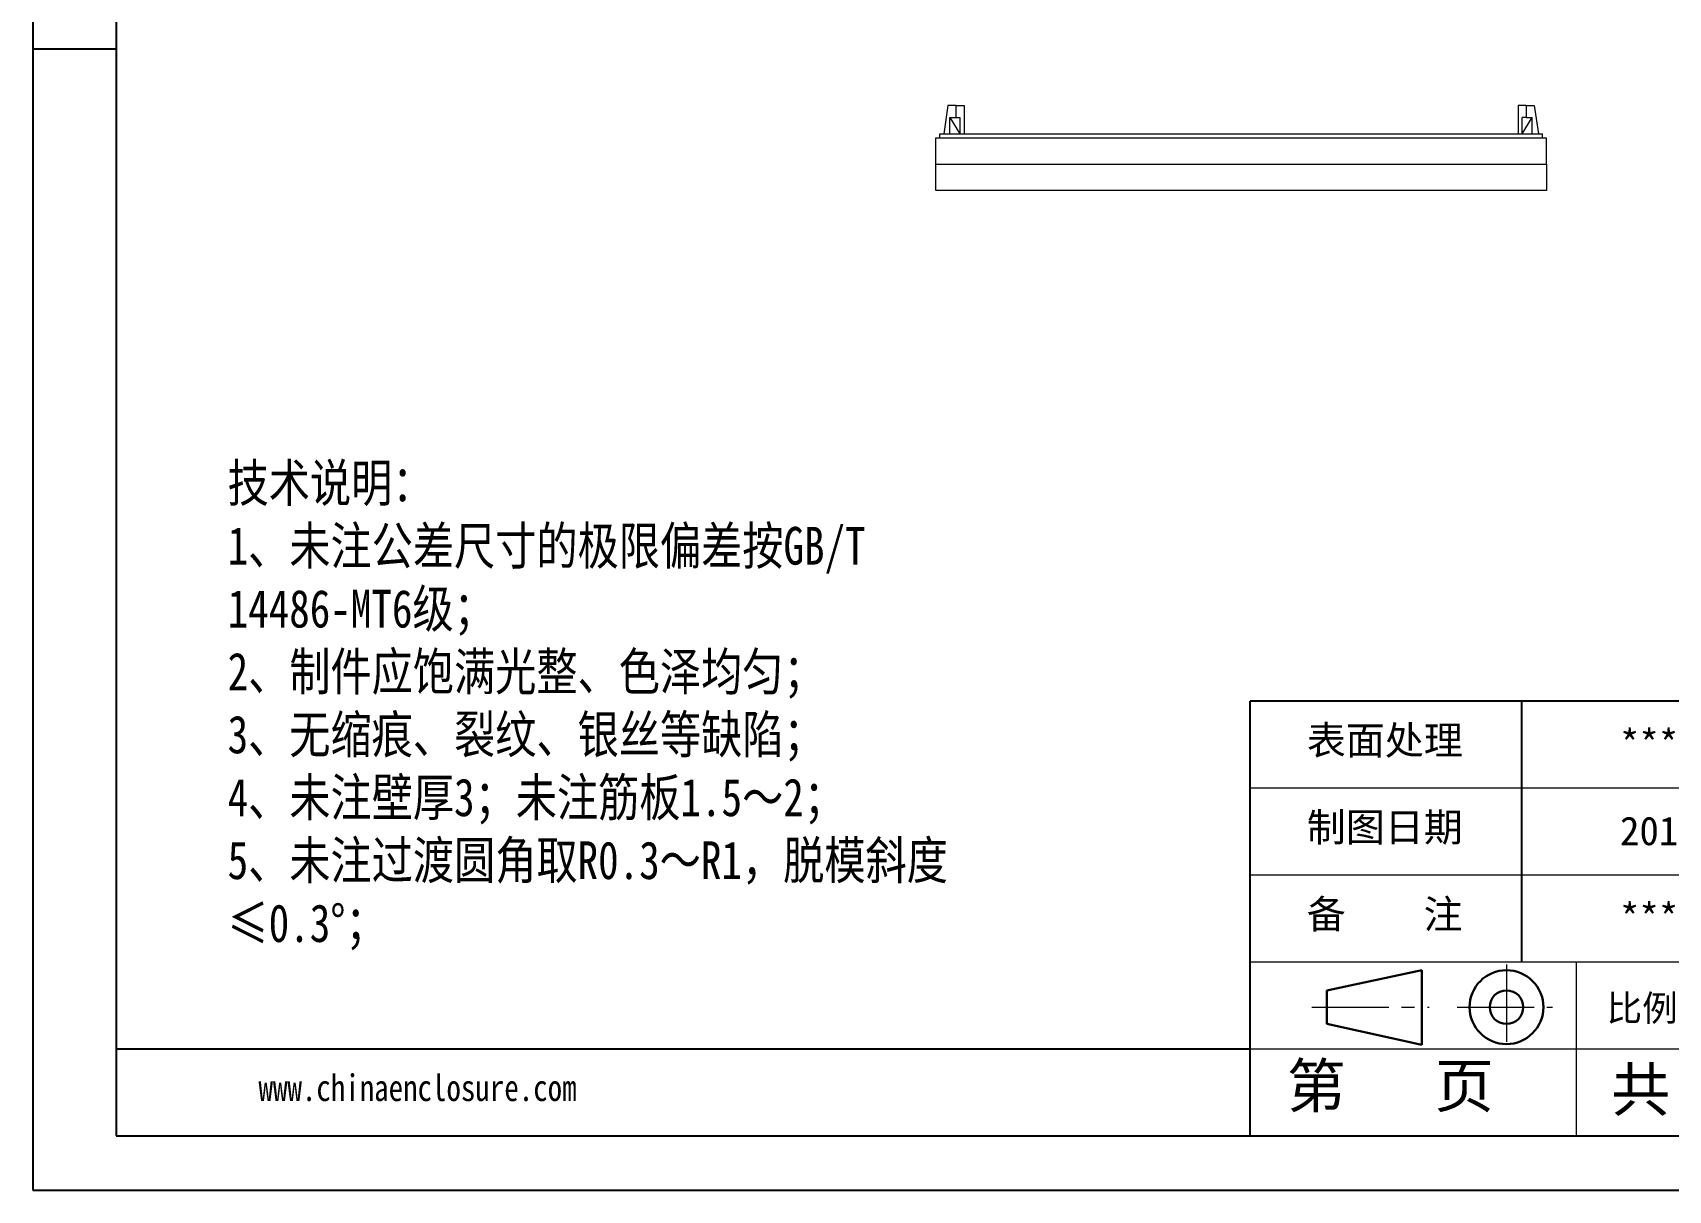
# Model space of a CAD drawing. Header units: inches. Extents: x 1153 to 3231, y 573 to 1137.
# Drawn here: x 1152.9 to 1557.3, y 573 to 859.2 of the extents above; entities that cross this region are included whole.
import ezdxf

# ---------------------------------------------------------------- set-up
doc = ezdxf.new("R2010")
doc.units = ezdxf.units.IN
doc.linetypes.add('CENTER2', pattern=[28.575, 19.05, -3.175, 3.175, -3.175])
doc.layers.add('文字', color=81, linetype='Continuous')
for name, color, linetype, lineweight in [('粗实线', 7, 'Continuous', 30), ('细实线', 3, 'Continuous', 9), ('细点划线', 2, 'CENTER2', 9)]:
    doc.layers.add(name, color=color, linetype=linetype, lineweight=lineweight)
doc.styles.get("Standard").update_dxf_attribs({"font": 'txt', "bigfont": 'gbcbig.shx'})
doc.styles.add('宋体', font='', dxfattribs={"width": 0.8, "height": 3.5})
doc.styles.get('宋体').set_extended_font_data('SimSun')

msp = doc.modelspace()

# ---------------------------------------------------------------- linework, layer by layer
for p, q in [((1152.911, 1137.308), (1152.911, 572.957)), ((1173.564, 1123.871), (1173.564, 586.394)), ((1173.564, 855.132), (1152.911, 855.132)), ((1152.911, 834.23), (1152.911, 572.957)), ((1615.142, 693.889), (1453.898, 693.889)), ((1453.898, 586.394), (1453.898, 693.889)), ((1521.083, 629.392), (1521.083, 693.889)), ((1453.898, 607.893), (1173.564, 607.893)), ((1173.564, 586.394), (1937.628, 586.394)), ((1152.911, 572.957), (1951.065, 572.957)), ((1152.911, 572.957), (1522.427, 572.957))]:
    msp.add_line(p, q)
at = {"color": 7, "linetype": 'Continuous', "lineweight": 15}
for p, q in [((1379.174, 841.24), (1378.174, 834.24)), ((1381.174, 841.24), (1379.174, 841.24)), ((1381.174, 841.24), (1381.174, 838.24)), ((1381.174, 841.24), (1383.174, 841.24)), ((1383.174, 841.24), (1383.174, 834.24)), ((1522.174, 841.24), (1520.174, 841.24)), ((1520.174, 841.24), (1520.174, 834.24)), ((1522.174, 841.24), (1522.174, 838.24)), ((1522.174, 841.24), (1524.174, 841.24)), ((1524.174, 841.24), (1525.174, 834.24)), ((1379.674, 838.24), (1382.174, 834.24)), ((1379.674, 834.24), (1379.674, 838.24)), ((1379.674, 838.24), (1381.174, 838.24)), ((1381.174, 838.24), (1382.174, 838.24)), ((1382.174, 838.24), (1382.174, 834.24)), ((1521.174, 834.24), (1523.674, 838.24)), ((1522.174, 838.24), (1521.174, 838.24)), ((1521.174, 834.24), (1521.174, 838.24)), ((1522.174, 838.24), (1523.674, 838.24)), ((1523.674, 834.24), (1523.674, 838.24)), ((1376.174, 826.74), (1376.174, 833.24)), ((1376.174, 833.24), (1527.174, 833.24)), ((1377.174, 833.24), (1377.174, 834.24)), ((1377.174, 834.24), (1526.174, 834.24)), ((1526.174, 833.24), (1526.174, 834.24)), ((1527.174, 826.74), (1527.174, 833.24)), ((1376.174, 826.74), (1527.174, 826.74)), ((1376.174, 820.24), (1376.174, 826.74)), ((1527.174, 826.74), (1527.174, 820.24)), ((1527.174, 820.24), (1376.174, 820.24))]:
    msp.add_line(p, q, dxfattribs=at)
at = {"layer": '粗实线', "color": 7}
for p, q in [((1496.389, 627.38), (1472.898, 622.401)), ((1496.389, 627.38), (1496.389, 608.97)), ((1472.898, 622.401), (1472.898, 614.094)), ((1472.898, 614.094), (1496.389, 608.97))]:
    msp.add_line(p, q, dxfattribs=at)
for radius in [9.133, 4.154]:
    msp.add_circle((1517.296, 618.248), radius, dxfattribs=at)
at = {"layer": '细实线', "color": 7}
for p, q in [((1615.142, 672.39), (1453.898, 672.39)), ((1615.142, 650.891), (1453.898, 650.891)), ((1937.628, 629.392), (1453.898, 629.392)), ((1534.52, 629.392), (1534.52, 586.394)), ((1615.142, 607.893), (1453.898, 607.893))]:
    msp.add_line(p, q, dxfattribs=at)
at = {"layer": '细点划线', "color": 7}
for p, q in [((1517.296, 628.761), (1517.296, 607.893)), ((1469.152, 618.248), (1498.188, 618.248)), ((1505.081, 618.248), (1528.686, 618.248))]:
    msp.add_line(p, q, dxfattribs=at)

# ---------------------------------------------------------------- texts
at = {"width": 4018.42848, "attachment_point": 1}
for s, insert, char_height in [('{\\fSimHei|b0|i0|c134|p49;表面处理}', (1467.92, 687.788), 7.07034), ('{\\fSimHei|b0|i0|c134|p49;*********}', (1545.359, 686.879), 7.07034), ('{\\fSimHei|b0|i0|c134|p49;制图日期}', (1467.92, 666.289), 7.07034), ('{\\fSimHei|b0|i0|c134|p49;2018.\\fSimHei|b0|i0|c0|p49;09\\fSimHei|b0|i0|c134|p49;.\\fSimHei|b0|i0|c0|p49;30}', (1545.359, 665.379), 7.070339), ('{\\fSimHei|b0|i0|c134|p49;备    注}', (1467.92, 644.79), 7.07034), ('{\\fSimHei|b0|i0|c134|p49;*********}', (1545.359, 643.88), 7.07034)]:
    msp.add_mtext(s, dxfattribs=dict(at, insert=insert, char_height=char_height))
at = {"layer": '文字', "color": 0, "attachment_point": 1, "style": '宋体'}
for s, insert, char_height, width in [('{\\H1.111x;技术说明：\\P1、未注公差尺寸的极限偏差按GB/T 14486-MT6级；\\P2、制件应饱满光整、色泽均匀；\\P3、无缩痕、裂纹、银丝等缺陷；\\P4、未注壁厚3；未注筋板1.5～2；\\P5、未注过渡圆角取R0.3～R1，脱模斜度≤0.3%%D；}', (1201.1, 752.572), 8.39808, 189.16174), ('www.chinaenclosure.com', (1208.737, 601.602), 6.56916, 115.41392)]:
    msp.add_mtext(s, dxfattribs=dict(at, insert=insert, char_height=char_height, width=width))
at = {"layer": '细实线', "color": 7, "attachment_point": 1}
for s, insert, char_height, width in [('{\\fSimSun|b0|i0|c134|p54;比例}', (1542.044, 621.25), 6.44973, 28.31229), ('{\\fSimSun|b0|i0|c134|p54;第   页}', (1462.944, 604.198), 10.74954, 80.62157), ('{\\fSimSun|b0|i0|c134|p54; 共   页}', (1535.836, 603.284), 10.74954, 80.62157)]:
    msp.add_mtext(s, dxfattribs=dict(at, insert=insert, char_height=char_height, width=width))

doc.saveas('drawing.dxf')
